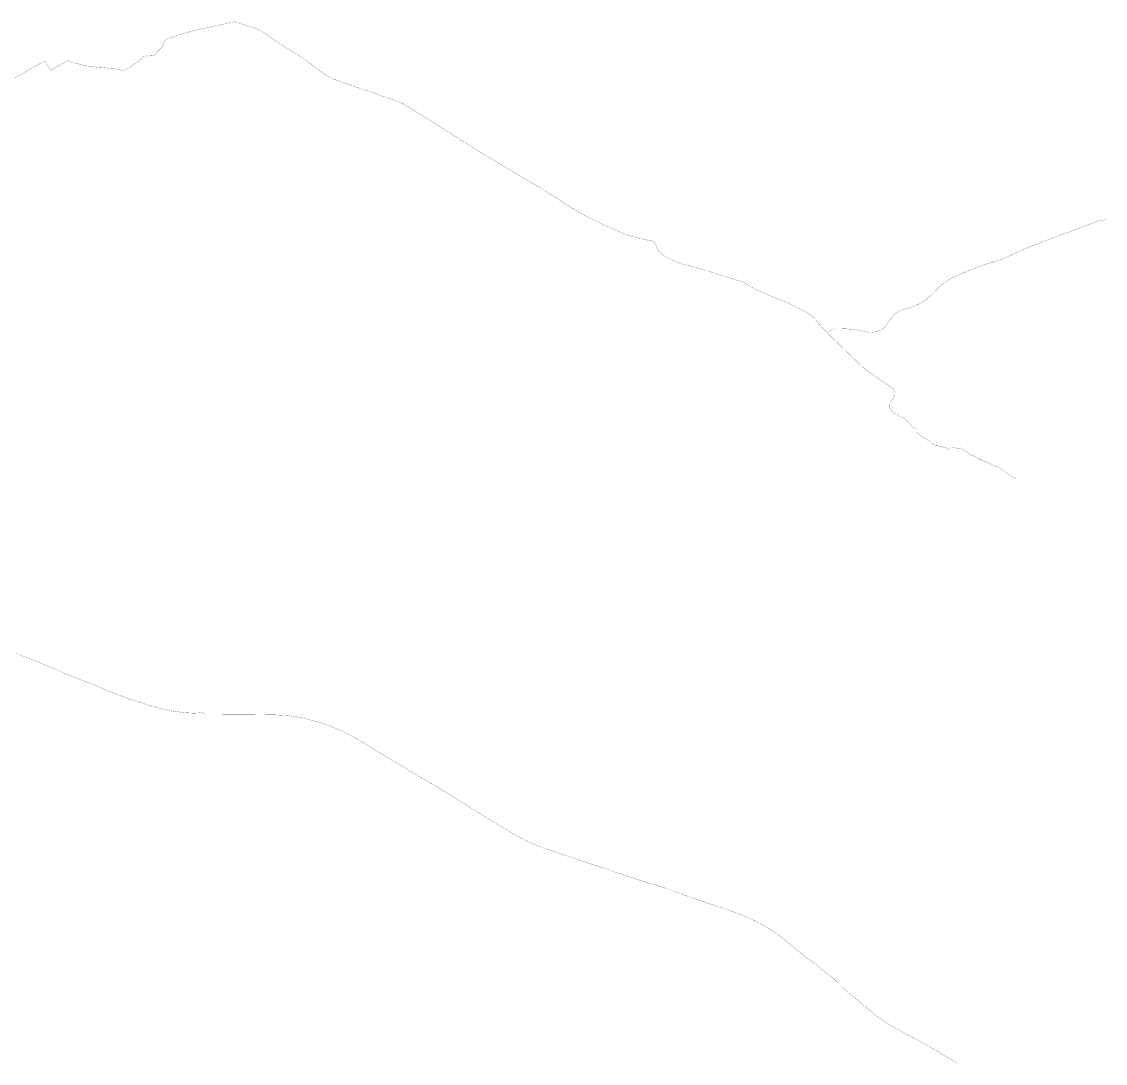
# Model space of a CAD drawing. Header units: metres. Extents: x 440276 to 476894, y 2561381 to 2578972.
# Drawn here: x 458585 to 476894, y 2561381 to 2578972 of the extents above; entities that cross this region are included whole.
import ezdxf

# ---------------------------------------------------------------- set-up
doc = ezdxf.new("R2010")
doc.units = ezdxf.units.M
doc.header["$LTSCALE"] = 8
doc.layers.add('A_MAIN_PIPE', color=5, linetype='Continuous')

msp = doc.modelspace()

# ---------------------------------------------------------------- linework, layer by layer
at = {"layer": 'A_MAIN_PIPE', "color": 5, "const_width": 3}
for points in [[(461121, 2578707), (461122, 2578708), (461131, 2578711), (461140, 2578715), (461149, 2578718), (461157, 2578722), (461166, 2578725), (461175, 2578729), (461183, 2578733), (461511, 2578825), (462179, 2578970), (462186, 2578968), (462197, 2578964), (462208, 2578961), (462220, 2578957), (462231, 2578954), (462243, 2578950), (462246, 2578949), (462251, 2578948), (462258, 2578946), (462269, 2578942), (462277, 2578940), (462288, 2578937), (462300, 2578933), (462311, 2578930), (462323, 2578926), (462334, 2578923), (462337, 2578922), (462349, 2578919), (462360, 2578915), (462372, 2578912), (462383, 2578908), (462395, 2578905), (462406, 2578901), (462418, 2578898), (462429, 2578894), (462441, 2578891), (462444, 2578890), (462455, 2578887), (462457, 2578886), (462468, 2578882), (462480, 2578879), (462491, 2578875), (462503, 2578872), (462514, 2578868), (462517, 2578867), (462528, 2578863), (462539, 2578858), (462546, 2578856), (462550, 2578854), (462550, 2578854), (462562, 2578849), (462571, 2578846), (462582, 2578840), (462593, 2578835), (462603, 2578830), (462619, 2578823), (462623, 2578821), (462633, 2578815), (462643, 2578809), (462654, 2578803), (462664, 2578797), (462675, 2578791), (462681, 2578788)], [(462681, 2578788), (462682, 2578787), (462691, 2578780), (462701, 2578773), (462711, 2578767), (462714, 2578764), (462721, 2578760), (462731, 2578753), (462732, 2578752), (462742, 2578745), (462751, 2578737), (462755, 2578734), (462758, 2578732), (462761, 2578730), (462770, 2578723), (462780, 2578716), (462789, 2578708), (462796, 2578703), (462806, 2578696), (462816, 2578689), (462826, 2578682), (462835, 2578675), (462845, 2578668), (462855, 2578661), (462865, 2578654), (462874, 2578648), (462880, 2578643), (462890, 2578637), (462900, 2578630), (462910, 2578624), (462920, 2578617), (462930, 2578610), (462940, 2578604), (462944, 2578601), (462948, 2578598), (462959, 2578592), (462960, 2578591), (462967, 2578587), (462971, 2578584), (462981, 2578578), (462991, 2578572), (463001, 2578565), (463011, 2578559), (463022, 2578553), (463032, 2578546), (463042, 2578540), (463052, 2578534), (463062, 2578527), (463072, 2578521), (463083, 2578515), (463093, 2578508), (463100, 2578504), (463111, 2578497), (463121, 2578491), (463131, 2578485), (463141, 2578478), (463151, 2578472), (463152, 2578472), (463162, 2578466), (463172, 2578459), (463182, 2578453), (463185, 2578451), (463193, 2578447), (463203, 2578441), (463207, 2578438), (463213, 2578434), (463217, 2578432), (463237, 2578419), (463247, 2578412), (463257, 2578406), (463267, 2578399), (463277, 2578393), (463288, 2578386), (463298, 2578380), (463308, 2578373), (463318, 2578367), (463328, 2578360), (463337, 2578354), (463347, 2578347), (463357, 2578340), (463366, 2578333), (463376, 2578326), (463386, 2578319), (463396, 2578312), (463405, 2578305), (463415, 2578299), (463415, 2578298), (463425, 2578291), (463434, 2578284), (463444, 2578277), (463454, 2578270), (463463, 2578262), (463473, 2578255), (463482, 2578248), (463492, 2578241), (463502, 2578233), (463502, 2578233), (463511, 2578226), (463521, 2578219), (463526, 2578215), (463536, 2578208), (463545, 2578200), (463555, 2578193), (463565, 2578186), (463574, 2578179), (463584, 2578171), (463593, 2578164), (463603, 2578157), (463613, 2578150), (463618, 2578146), (463628, 2578139), (463638, 2578132), (463646, 2578125), (463647, 2578125), (463657, 2578118), (463667, 2578111), (463677, 2578104), (463686, 2578097), (463695, 2578090), (463706, 2578084), (463716, 2578078), (463726, 2578071), (463736, 2578065), (463737, 2578065), (463747, 2578058), (463754, 2578054), (463765, 2578049), (463775, 2578043), (463786, 2578037), (463797, 2578032), (463807, 2578026), (463814, 2578023), (463825, 2578018), (463835, 2578013), (463846, 2578007), (463853, 2578004), (463864, 2578000), (463870, 2577998), (463872, 2577997), (463876, 2577996), (463887, 2577991), (463898, 2577987), (463909, 2577983), (463920, 2577979), (463932, 2577974), (463943, 2577970), (463945, 2577969), (463957, 2577965), (463961, 2577964), (463968, 2577961), (463979, 2577957), (463983, 2577956), (463991, 2577953), (464002, 2577950), (464013, 2577946), (464024, 2577942), (464036, 2577938), (464047, 2577934), (464058, 2577930), (464070, 2577926), (464081, 2577922), (464092, 2577918), (464104, 2577915), (464115, 2577911), (464126, 2577907), (464138, 2577903), (464149, 2577899), (464160, 2577895), (464172, 2577891), (464183, 2577887), (464186, 2577886), (464197, 2577882), (464208, 2577878), (464220, 2577875), (464231, 2577871), (464242, 2577867), (464254, 2577863), (464265, 2577859), (464276, 2577855), (464288, 2577851), (464299, 2577847), (464310, 2577843), (464333, 2577835), (464335, 2577835), (464346, 2577831), (464357, 2577827), (464366, 2577824), (464377, 2577820), (464389, 2577816), (464400, 2577812), (464411, 2577808), (464413, 2577808), (464423, 2577804), (464434, 2577800), (464445, 2577796), (464457, 2577793), (464468, 2577789), (464479, 2577785), (464491, 2577781), (464502, 2577777), (464513, 2577773), (464525, 2577769), (464536, 2577765), (464547, 2577761), (464553, 2577759), (464564, 2577756), (464575, 2577752), (464587, 2577748), (464598, 2577744), (464609, 2577740), (464621, 2577736), (464632, 2577732), (464643, 2577728), (464655, 2577724), (464666, 2577720), (464677, 2577716), (464689, 2577712), (464700, 2577708), (464711, 2577704), (464723, 2577700), (464723, 2577700), (464735, 2577696), (464746, 2577692), (464757, 2577688), (464758, 2577688), (464769, 2577684), (464780, 2577680), (464791, 2577676), (464803, 2577672), (464814, 2577668), (464825, 2577664), (464837, 2577660), (464848, 2577656), (464859, 2577652), (464871, 2577648), (464874, 2577647), (464885, 2577643), (464896, 2577640), (464908, 2577636), (464919, 2577632), (464920, 2577632), (464926, 2577630), (464931, 2577627), (464942, 2577623), (464953, 2577618), (464964, 2577613), (464976, 2577609), (464978, 2577608), (464989, 2577603), (464999, 2577598), (465002, 2577596), (465013, 2577591), (465018, 2577589), (465024, 2577586), (465028, 2577584), (465039, 2577579), (465049, 2577573), (465060, 2577567), (465070, 2577562), (465070, 2577561), (465081, 2577555), (465091, 2577549), (465097, 2577546), (465101, 2577543), (465111, 2577537), (465118, 2577533), (465128, 2577526), (465138, 2577520), (465149, 2577514), (465159, 2577507), (465169, 2577501), (465179, 2577495), (465189, 2577488), (465199, 2577482), (465210, 2577476), (465220, 2577469), (465230, 2577463), (465240, 2577456), (465243, 2577455), (465253, 2577448), (465263, 2577442), (465265, 2577440), (465273, 2577435), (465278, 2577432), (465283, 2577429), (465294, 2577422), (465304, 2577415), (465314, 2577409), (465335, 2577397), (465345, 2577390), (465350, 2577387), (465353, 2577386), (465355, 2577384), (465365, 2577378), (465376, 2577372), (465383, 2577367), (465386, 2577365), (465396, 2577359), (465406, 2577352), (465416, 2577346), (465426, 2577339), (465436, 2577333), (465447, 2577327), (465457, 2577320), (465467, 2577314), (465477, 2577307), (465487, 2577301), (465495, 2577295), (465505, 2577289), (465516, 2577282), (465521, 2577279), (465526, 2577276), (465536, 2577269), (465546, 2577263), (465556, 2577256), (465566, 2577250), (465576, 2577243), (465586, 2577237), (465596, 2577231), (465606, 2577224), (465617, 2577218), (465627, 2577212), (465637, 2577206), (465647, 2577199), (465658, 2577193), (465678, 2577181), (465688, 2577175), (465699, 2577168), (465700, 2577168), (465710, 2577161), (465720, 2577155), (465730, 2577149), (465740, 2577142), (465745, 2577140), (465751, 2577136), (465761, 2577130), (465771, 2577123), (465781, 2577117), (465786, 2577114), (465796, 2577107), (465807, 2577101), (465817, 2577095), (465827, 2577088), (465837, 2577082), (465847, 2577075), (465854, 2577071), (465864, 2577064), (465874, 2577058), (465884, 2577052), (465894, 2577045), (465898, 2577043), (465908, 2577037), (465918, 2577030), (465928, 2577024), (465939, 2577017), (465949, 2577011), (465959, 2577005), (465969, 2576998), (465979, 2576992), (465989, 2576986), (465994, 2576983), (466004, 2576976), (466014, 2576970), (466024, 2576964), (466035, 2576957), (466045, 2576951), (466055, 2576944), (466065, 2576938), (466071, 2576935), (466081, 2576928), (466091, 2576922), (466101, 2576915), (466111, 2576909), (466122, 2576903), (466132, 2576896), (466142, 2576890), (466152, 2576883), (466162, 2576877), (466172, 2576870), (466182, 2576864), (466193, 2576858), (466197, 2576855), (466253, 2576819), (466259, 2576816), (466269, 2576810), (466279, 2576803), (466290, 2576797), (466300, 2576791), (466310, 2576784), (466320, 2576778), (466330, 2576772), (466341, 2576765), (466351, 2576759), (466361, 2576753), (466371, 2576747), (466382, 2576740), (466392, 2576734), (466402, 2576728), (466412, 2576721), (466422, 2576715), (466433, 2576709), (466443, 2576703), (466453, 2576696), (466455, 2576695), (466466, 2576689), (466476, 2576683), (466486, 2576676), (466497, 2576670), (466507, 2576664), (466517, 2576658), (466528, 2576652), (466538, 2576646), (466548, 2576640), (466559, 2576634), (466569, 2576628), (466579, 2576621), (466590, 2576615), (466600, 2576609), (466610, 2576603), (466621, 2576597), (466631, 2576591), (466641, 2576585), (466652, 2576579), (466662, 2576573), (466672, 2576566), (466683, 2576560), (466693, 2576554), (466698, 2576551), (466703, 2576548), (466714, 2576542), (466715, 2576541), (466717, 2576540), (466727, 2576534), (466738, 2576528), (466748, 2576521), (466758, 2576515), (466769, 2576509), (466779, 2576503), (466789, 2576497), (466800, 2576491), (466810, 2576484), (466820, 2576478), (466830, 2576472), (466841, 2576466), (466851, 2576460), (466861, 2576454), (466872, 2576447), (466882, 2576441), (466892, 2576435), (466903, 2576429), (466913, 2576423), (466923, 2576417), (466933, 2576410), (466935, 2576409), (467073, 2576327), (467077, 2576325), (467078, 2576324), (467088, 2576318), (467098, 2576312), (467108, 2576306), (467119, 2576300), (467121, 2576298), (467131, 2576292), (467142, 2576286), (467152, 2576280), (467162, 2576274), (467173, 2576268), (467175, 2576266), (467194, 2576256), (467204, 2576250), (467211, 2576245), (467214, 2576244), (467225, 2576237), (467235, 2576231), (467245, 2576225), (467256, 2576219), (467266, 2576213), (467276, 2576207), (467280, 2576205), (467287, 2576201), (467297, 2576195), (467307, 2576189), (467318, 2576183), (467328, 2576177), (467338, 2576171), (467349, 2576165), (467359, 2576159), (467370, 2576153), (467380, 2576146), (467390, 2576140), (467391, 2576140), (467393, 2576139), (467396, 2576137), (467406, 2576130), (467416, 2576124), (467426, 2576117), (467436, 2576110), (467446, 2576104), (467456, 2576097), (467466, 2576091), (467476, 2576084), (467486, 2576078), (467496, 2576071), (467505, 2576065), (467515, 2576059), (467526, 2576052), (467527, 2576051), (467536, 2576046), (467546, 2576040), (467556, 2576033), (467566, 2576027), (467577, 2576021), (467587, 2576014), (467597, 2576008), (467607, 2576002), (467617, 2575995), (467620, 2575993), (467630, 2575987), (467641, 2575980), (467651, 2575974), (467661, 2575967), (467671, 2575961), (467681, 2575954), (467685, 2575952), (467695, 2575945), (467705, 2575939), (467715, 2575932), (467724, 2575927), (467725, 2575926), (467729, 2575923), (467739, 2575917), (467749, 2575910), (467754, 2575907), (467764, 2575901), (467774, 2575894), (467784, 2575888), (467789, 2575885), (467799, 2575879), (467809, 2575872), (467819, 2575866), (467823, 2575863), (467833, 2575857), (467844, 2575850), (467854, 2575844), (467858, 2575841), (467868, 2575835), (467878, 2575828), (467879, 2575828), (467882, 2575826), (467889, 2575822), (467892, 2575820), (467902, 2575813), (467912, 2575807), (467922, 2575801), (467928, 2575798), (467938, 2575791), (467948, 2575785), (467958, 2575779), (467963, 2575776), (467973, 2575770), (467983, 2575763), (467993, 2575757), (467996, 2575755), (468007, 2575749), (468009, 2575748), (468012, 2575747), (468021, 2575741), (468032, 2575735), (468033, 2575735), (468044, 2575729), (468045, 2575728), (468047, 2575727), (468058, 2575722), (468064, 2575718), (468073, 2575714), (468083, 2575708), (468085, 2575707), (468096, 2575702), (468098, 2575700), (468109, 2575695), (468110, 2575694), (468121, 2575689), (468124, 2575687), (468135, 2575682), (468137, 2575681), (468143, 2575677), (468148, 2575675), (468150, 2575674), (468161, 2575669), (468161, 2575668), (468172, 2575663), (468176, 2575661), (468186, 2575655), (468189, 2575654), (468199, 2575649), (468201, 2575648), (468208, 2575644), (468219, 2575639), (468227, 2575634), (468238, 2575629), (468240, 2575628), (468251, 2575622), (468258, 2575619), (468266, 2575615), (468277, 2575609), (468279, 2575608), (468290, 2575603), (468292, 2575602), (468301, 2575597), (468312, 2575592), (468318, 2575589), (468328, 2575583), (468331, 2575582), (468342, 2575577), (468344, 2575576), (468350, 2575573), (468361, 2575568), (468361, 2575567), (468370, 2575563), (468381, 2575558), (468383, 2575557), (468394, 2575552), (468397, 2575551), (468408, 2575547), (468413, 2575544), (468423, 2575540), (468434, 2575535), (468436, 2575534), (468447, 2575529), (468450, 2575528), (468452, 2575527), (468460, 2575524), (468471, 2575519), (468476, 2575516), (468485, 2575512), (468487, 2575512), (468489, 2575511), (468500, 2575506), (468507, 2575503), (468516, 2575499), (468527, 2575494), (468529, 2575493), (468540, 2575488), (468546, 2575486), (468556, 2575482), (468567, 2575477), (468569, 2575476), (468580, 2575471), (468584, 2575469), (468595, 2575464), (468596, 2575464), (468607, 2575459), (468609, 2575458), (468619, 2575454), (468620, 2575454), (468625, 2575451), (468635, 2575447), (468646, 2575442), (468649, 2575441), (468660, 2575436), (468662, 2575435), (468670, 2575432), (468681, 2575427), (468689, 2575424), (468700, 2575419), (468703, 2575418), (468714, 2575413), (468715, 2575413), (468726, 2575408), (468728, 2575407), (468739, 2575402), (468742, 2575401), (468751, 2575397), (468762, 2575392), (468768, 2575389), (468780, 2575385), (468782, 2575384), (468792, 2575380), (468794, 2575379), (468805, 2575375), (468809, 2575374), (468821, 2575370), (468825, 2575368), (468836, 2575364), (468837, 2575364), (468848, 2575360), (468853, 2575359), (468865, 2575355), (468874, 2575353), (468876, 2575352), (468879, 2575351), (468887, 2575349), (468899, 2575346), (468907, 2575344), (468919, 2575341), (468921, 2575340), (468931, 2575338), (468942, 2575335), (468949, 2575333), (468961, 2575330), (468963, 2575330), (468975, 2575327), (468977, 2575326), (468987, 2575324), (468999, 2575322), (469006, 2575320)], [(458471, 2578022), (458616, 2578103), (458636, 2578115), (458714, 2578161), (458879, 2578255), (458978, 2578303), (458981, 2578305), (458982, 2578305), (458983, 2578302), (458990, 2578289), (458999, 2578274), (459016, 2578245), (459071, 2578150), (459134, 2578186), (459206, 2578227), (459234, 2578244), (459263, 2578259), (459274, 2578266), (459308, 2578285), (459331, 2578298), (459333, 2578300), (459339, 2578303), (459346, 2578306), (459351, 2578307), (459359, 2578309), (459375, 2578312), (459382, 2578313), (459382, 2578312), (459385, 2578307), (459387, 2578302), (459391, 2578298), (459396, 2578294), (459399, 2578292), (459407, 2578289), (459410, 2578289), (459421, 2578286), (459426, 2578285), (459438, 2578282), (459450, 2578279), (459453, 2578279), (459464, 2578276), (459475, 2578274), (459476, 2578273), (459488, 2578271), (459488, 2578271), (459500, 2578268), (459512, 2578265), (459523, 2578262), (459535, 2578260), (459543, 2578258), (459554, 2578255), (459566, 2578252), (459575, 2578249), (459587, 2578247), (459599, 2578244), (459611, 2578241), (459622, 2578239), (459634, 2578236), (459646, 2578233), (459657, 2578231), (459665, 2578229), (459676, 2578227), (459679, 2578227), (459688, 2578225), (459700, 2578223), (459705, 2578222), (459712, 2578220), (459723, 2578218), (459735, 2578216), (459745, 2578214), (459757, 2578213), (459769, 2578211), (459773, 2578211), (459785, 2578209), (459797, 2578208), (459798, 2578208), (459810, 2578207), (459822, 2578206), (459834, 2578205), (459838, 2578204), (459850, 2578203), (459862, 2578202), (459874, 2578201), (459886, 2578200), (459898, 2578199), (459900, 2578199), (459904, 2578199), (459912, 2578198), (459924, 2578197), (459936, 2578197), (459947, 2578196), (459959, 2578195), (459971, 2578194), (459983, 2578193), (459988, 2578192), (460000, 2578191), (460001, 2578191), (460013, 2578190), (460017, 2578190), (460024, 2578189), (460036, 2578188), (460048, 2578186), (460049, 2578186), (460061, 2578185), (460073, 2578184), (460085, 2578183), (460091, 2578182), (460097, 2578181), (460109, 2578180), (460120, 2578179), (460127, 2578178), (460132, 2578177), (460144, 2578176), (460156, 2578175), (460158, 2578175), (460160, 2578174), (460172, 2578173), (460172, 2578172), (460184, 2578170), (460188, 2578169), (460200, 2578167), (460203, 2578166), (460214, 2578163), (460226, 2578159), (460237, 2578156), (460242, 2578155), (460251, 2578152), (460262, 2578148), (460267, 2578146), (460273, 2578145), (460279, 2578144), (460285, 2578144), (460290, 2578145), (460296, 2578146), (460302, 2578147), (460307, 2578149), (460317, 2578154), (460322, 2578156), (460333, 2578162), (460344, 2578167), (460355, 2578172), (460365, 2578178), (460376, 2578183), (460387, 2578188), (460397, 2578194), (460407, 2578201), (460417, 2578207), (460427, 2578214), (460438, 2578220), (460445, 2578225), (460448, 2578226), (460458, 2578233), (460467, 2578239), (460477, 2578246), (460487, 2578253), (460497, 2578260), (460507, 2578266), (460516, 2578273), (460519, 2578275), (460528, 2578282), (460538, 2578289), (460548, 2578296), (460557, 2578303), (460561, 2578306), (460567, 2578311), (460577, 2578318), (460586, 2578325), (460596, 2578332), (460596, 2578332), (460596, 2578332), (460597, 2578332), (460597, 2578332), (460597, 2578333), (460597, 2578333), (460597, 2578333), (460597, 2578333), (460598, 2578333), (460602, 2578338), (460607, 2578343), (460612, 2578348), (460617, 2578354), (460621, 2578360), (460625, 2578366), (460631, 2578374), (460632, 2578375), (460635, 2578381), (460637, 2578384), (460640, 2578390), (460641, 2578392), (460644, 2578391), (460647, 2578389), (460651, 2578387), (460653, 2578386), (460659, 2578386), (460663, 2578386), (460668, 2578387), (460669, 2578387), (460674, 2578387), (460678, 2578387), (460681, 2578388), (460685, 2578389), (460689, 2578390), (460692, 2578391), (460696, 2578392), (460699, 2578394), (460703, 2578395), (460706, 2578396), (460708, 2578397), (460713, 2578398), (460717, 2578399), (460720, 2578400), (460722, 2578401), (460727, 2578402), (460731, 2578402), (460736, 2578402), (460736, 2578402), (460742, 2578402), (460746, 2578403), (460749, 2578404), (460753, 2578404), (460756, 2578405), (460760, 2578406), (460764, 2578406), (460767, 2578406), (460775, 2578407), (460775, 2578405), (460776, 2578403), (460777, 2578401), (460777, 2578401), (460777, 2578400), (460777, 2578400), (460777, 2578400), (460777, 2578400), (460778, 2578400), (460778, 2578400), (460778, 2578399), (460778, 2578399), (460779, 2578398), (460779, 2578398), (460780, 2578397), (460780, 2578397), (460781, 2578397), (460781, 2578396), (460782, 2578396), (460782, 2578396), (460783, 2578396), (460784, 2578396), (460786, 2578396), (460788, 2578396), (460790, 2578396), (460792, 2578397), (460795, 2578397), (460797, 2578397), (460799, 2578398), (460802, 2578398), (460804, 2578398), (460807, 2578398), (460808, 2578399), (460811, 2578399), (460814, 2578400), (460815, 2578400), (460818, 2578401), (460821, 2578402), (460823, 2578402), (460826, 2578404), (460827, 2578405), (460829, 2578406), (460831, 2578407), (460833, 2578409), (460835, 2578410), (460837, 2578411), (460839, 2578413), (460841, 2578414), (460843, 2578415), (460847, 2578418), (460847, 2578419), (460847, 2578420), (460847, 2578421), (460847, 2578422), (460847, 2578422), (460847, 2578423), (460847, 2578424), (460848, 2578425), (460848, 2578425), (460848, 2578426), (460848, 2578426), (460849, 2578427), (460849, 2578427), (460849, 2578427), (460849, 2578427), (460849, 2578428), (460849, 2578428), (460850, 2578428), (460850, 2578428), (460854, 2578433), (460856, 2578435), (460863, 2578443), (460867, 2578448), (460871, 2578453), (460874, 2578459), (460874, 2578461), (460875, 2578461), (460875, 2578462), (460875, 2578462), (460875, 2578462), (460875, 2578462), (460875, 2578463), (460875, 2578463), (460875, 2578463), (460875, 2578464), (460875, 2578467), (460878, 2578469), (460885, 2578472), (460902, 2578489), (460907, 2578494), (460941, 2578529), (460963, 2578558), (460994, 2578584), (460995, 2578585), (460994, 2578587), (460993, 2578588), (460987, 2578594), (460984, 2578598), (460979, 2578604), (460977, 2578607), (460973, 2578612), (460970, 2578617), (460969, 2578619), (460977, 2578626), (460986, 2578633), (460987, 2578633), (460992, 2578638), (460999, 2578644), (461006, 2578650), (461011, 2578654), (461020, 2578662), (461028, 2578668), (461032, 2578671), (461038, 2578675), (461041, 2578678), (461046, 2578682), (461051, 2578684), (461062, 2578686), (461069, 2578689), (461078, 2578692), (461082, 2578693), (461087, 2578695), (461092, 2578697), (461103, 2578701), (461105, 2578701), (461114, 2578705), (461121, 2578707)], [(476892, 2575625), (476880, 2575624), (476877, 2575624), (476865, 2575622), (476858, 2575621), (476846, 2575620), (476834, 2575618), (476825, 2575616), (476813, 2575614), (476807, 2575613), (476796, 2575611), (476792, 2575610), (476785, 2575608), (476774, 2575605), (476763, 2575602), (476759, 2575600), (476748, 2575597), (476738, 2575593), (476727, 2575589), (476723, 2575588), (476712, 2575584), (476706, 2575582), (476695, 2575577), (476684, 2575573), (476677, 2575570), (476674, 2575569), (476663, 2575565), (476653, 2575561), (476641, 2575557), (476631, 2575553), (476620, 2575549), (476617, 2575548), (476606, 2575544), (476595, 2575539), (476589, 2575537), (476578, 2575533), (476568, 2575529), (476556, 2575525), (476546, 2575521), (476535, 2575517), (476525, 2575513), (476514, 2575509), (476504, 2575505), (476492, 2575501), (476482, 2575497), (476471, 2575493), (476461, 2575489), (476459, 2575488), (476455, 2575486), (476450, 2575485), (476439, 2575480), (476428, 2575476), (476418, 2575473), (476407, 2575469), (476397, 2575465), (476386, 2575461), (476376, 2575457), (476373, 2575456), (476365, 2575453), (476354, 2575449), (476343, 2575445), (476342, 2575444), (476331, 2575440), (476320, 2575436), (476312, 2575433), (476301, 2575429), (476291, 2575425), (476279, 2575421), (476269, 2575417), (476258, 2575413), (476248, 2575409), (476237, 2575405), (476227, 2575401), (476215, 2575397), (476205, 2575393), (476194, 2575389), (476184, 2575385), (476173, 2575381), (476163, 2575378), (476151, 2575373), (476148, 2575372), (476137, 2575368), (476131, 2575366), (476120, 2575362), (476109, 2575358), (476099, 2575354), (476087, 2575350), (476077, 2575346), (476066, 2575342), (476056, 2575338), (476044, 2575334), (476034, 2575331), (476023, 2575326), (476014, 2575323), (476003, 2575319), (476001, 2575319), (475990, 2575314), (475990, 2575314), (475979, 2575310), (475971, 2575307), (475967, 2575305), (475955, 2575301), (475955, 2575300), (475944, 2575296), (475942, 2575295), (475930, 2575291), (475920, 2575287), (475920, 2575287), (475909, 2575283), (475907, 2575282), (475896, 2575278), (475886, 2575273), (475885, 2575273), (475874, 2575269), (475865, 2575265), (475862, 2575264), (475851, 2575260), (475850, 2575259), (475839, 2575255), (475831, 2575252), (475827, 2575250), (475816, 2575246), (475815, 2575246), (475804, 2575241), (475798, 2575239), (475787, 2575235), (475781, 2575232), (475780, 2575232), (475769, 2575228), (475768, 2575228), (475757, 2575223), (475746, 2575219), (475745, 2575219), (475734, 2575215), (475733, 2575214), (475722, 2575210), (475722, 2575210), (475711, 2575206), (475709, 2575205), (475698, 2575201), (475687, 2575197), (475687, 2575197), (475676, 2575192), (475675, 2575192), (475664, 2575188), (475664, 2575187), (475652, 2575183), (475641, 2575179), (475640, 2575178), (475630, 2575175), (475629, 2575174), (475628, 2575174), (475617, 2575170), (475606, 2575166), (475605, 2575165), (475594, 2575161), (475593, 2575161), (475582, 2575156), (475578, 2575155), (475570, 2575152), (475567, 2575150), (475559, 2575147), (475558, 2575147), (475547, 2575143), (475546, 2575142), (475535, 2575138), (475527, 2575135)], [(469251, 2575261), (469233, 2575268), (469175, 2575280), (469172, 2575280), (469161, 2575283), (469160, 2575283), (469148, 2575286), (469144, 2575287), (469132, 2575289), (469130, 2575290), (469118, 2575293), (469117, 2575293), (469116, 2575293), (469104, 2575296), (469102, 2575297), (469090, 2575300), (469088, 2575300), (469076, 2575303), (469069, 2575305), (469060, 2575307), (469048, 2575310), (469045, 2575311), (469034, 2575313), (469031, 2575314), (469023, 2575316), (469020, 2575317), (469017, 2575317), (469006, 2575320)], [(470851, 2574531), (470841, 2574538), (470839, 2574540), (470829, 2574546), (470827, 2574547), (470817, 2574553), (470815, 2574554), (470804, 2574560), (470803, 2574561), (470794, 2574566), (470788, 2574569), (470783, 2574571), (470778, 2574573), (470767, 2574577), (470767, 2574577), (470755, 2574581), (470752, 2574582), (470740, 2574585), (470734, 2574587), (470725, 2574590), (470713, 2574593), (470711, 2574594), (470700, 2574597), (470698, 2574598), (470687, 2574601), (470684, 2574602), (470673, 2574606), (470671, 2574606), (470659, 2574610), (470652, 2574612), (470644, 2574615), (470642, 2574615), (470633, 2574618), (470631, 2574619), (470619, 2574623), (470617, 2574623), (470606, 2574627), (470603, 2574628), (470592, 2574631), (470590, 2574632), (470579, 2574635), (470577, 2574636), (470565, 2574639), (470563, 2574640), (470557, 2574642), (470545, 2574645), (470537, 2574648), (470525, 2574652), (470523, 2574652), (470512, 2574656), (470507, 2574657), (470496, 2574661), (470485, 2574664), (470483, 2574665), (470471, 2574668), (470469, 2574669), (470467, 2574670), (470456, 2574673), (470454, 2574674), (470443, 2574677), (470441, 2574678), (470429, 2574681), (470427, 2574682), (470416, 2574685), (470414, 2574686), (470402, 2574689), (470400, 2574690), (470389, 2574693), (470387, 2574694), (470375, 2574698), (470373, 2574698), (470362, 2574702), (470360, 2574702), (470348, 2574706), (470343, 2574708), (470332, 2574711), (470321, 2574715), (470320, 2574715), (470308, 2574719), (470306, 2574719), (470295, 2574723), (470284, 2574727), (470279, 2574728), (470268, 2574732), (470266, 2574732), (470255, 2574736), (470247, 2574738), (470239, 2574741), (470228, 2574744), (470226, 2574745), (470214, 2574749), (470213, 2574749), (470202, 2574753), (470199, 2574753), (470194, 2574755), (470191, 2574756), (470187, 2574757), (470185, 2574758), (470174, 2574761), (470172, 2574762), (470161, 2574766), (470160, 2574766), (470149, 2574769), (470145, 2574771), (470134, 2574774), (470132, 2574775), (470120, 2574778), (470118, 2574779), (470107, 2574782), (470099, 2574785), (470096, 2574786), (470086, 2574789), (470082, 2574790), (470080, 2574790), (470069, 2574794), (470068, 2574794), (470056, 2574797), (470053, 2574798), (470041, 2574801), (470039, 2574802), (470028, 2574805), (470026, 2574805), (470014, 2574809), (470005, 2574811), (469999, 2574813), (469987, 2574816), (469985, 2574816), (469981, 2574817), (469974, 2574819), (469972, 2574820), (469960, 2574823), (469957, 2574824), (469945, 2574827), (469944, 2574827), (469933, 2574830), (469931, 2574830), (469919, 2574833), (469917, 2574834), (469905, 2574837), (469902, 2574838), (469891, 2574841), (469890, 2574841), (469878, 2574844), (469876, 2574845), (469865, 2574848), (469863, 2574848), (469851, 2574851), (469845, 2574853), (469834, 2574856), (469824, 2574859), (469811, 2574862), (469808, 2574863), (469801, 2574864), (469790, 2574867), (469781, 2574870), (469779, 2574870), (469767, 2574874), (469765, 2574874), (469754, 2574878), (469746, 2574880), (469738, 2574882), (469727, 2574886), (469717, 2574890), (469712, 2574891), (469700, 2574896), (469698, 2574896), (469687, 2574901), (469679, 2574904), (469672, 2574906), (469664, 2574910), (469661, 2574911), (469661, 2574911), (469649, 2574916), (469646, 2574917), (469635, 2574922), (469627, 2574925), (469616, 2574930), (469609, 2574934), (469607, 2574935), (469597, 2574940), (469595, 2574941), (469584, 2574946), (469582, 2574947), (469571, 2574952), (469569, 2574953), (469559, 2574958), (469556, 2574960), (469545, 2574965), (469544, 2574965), (469533, 2574971), (469531, 2574972), (469521, 2574977), (469519, 2574978), (469508, 2574984), (469506, 2574984), (469496, 2574990), (469490, 2574992), (469480, 2574998), (469471, 2575002), (469469, 2575003), (469460, 2575008), (469458, 2575009), (469447, 2575015), (469444, 2575017), (469433, 2575023), (469425, 2575028), (469424, 2575028), (469414, 2575035), (469405, 2575042), (469398, 2575047), (469397, 2575049), (469388, 2575056), (469380, 2575064), (469376, 2575068), (469367, 2575076), (469361, 2575083), (469357, 2575089), (469349, 2575099), (469348, 2575100), (469341, 2575110), (469336, 2575119), (469333, 2575124), (469327, 2575135), (469326, 2575137), (469321, 2575148), (469320, 2575151), (469319, 2575153), (469315, 2575161), (469315, 2575161), (469295, 2575207), (469290, 2575218), (469285, 2575227), (469281, 2575233), (469278, 2575236), (469276, 2575239), (469275, 2575240), (469267, 2575249), (469251, 2575261)], [(475527, 2575135), (475524, 2575133), (475524, 2575133), (475513, 2575129), (475510, 2575128), (475499, 2575123), (475495, 2575121), (475490, 2575119), (475488, 2575118), (475481, 2575114), (475476, 2575112), (475467, 2575108), (475464, 2575106), (475456, 2575103), (475448, 2575099), (475444, 2575097), (475434, 2575092), (475432, 2575091), (475422, 2575086), (475411, 2575081), (475410, 2575081), (475400, 2575076), (475393, 2575073), (475388, 2575070), (475377, 2575065), (475377, 2575065), (475366, 2575060), (475357, 2575056), (475354, 2575054), (475343, 2575049), (475343, 2575049), (475332, 2575044), (475329, 2575043), (475318, 2575038), (475309, 2575033), (475298, 2575028), (475289, 2575024), (475286, 2575022), (475275, 2575017), (475275, 2575017), (475264, 2575012), (475255, 2575007), (475252, 2575006), (475250, 2575005), (475245, 2575002)], [(475245, 2575002), (475242, 2575001), (475238, 2574999), (475235, 2574997), (475230, 2574995), (475223, 2574992), (475219, 2574990), (475208, 2574985), (475201, 2574981), (475196, 2574979), (475185, 2574974), (475184, 2574974), (475173, 2574970), (475163, 2574966), (475161, 2574965), (475149, 2574961), (475149, 2574961), (475138, 2574957), (475134, 2574955), (475122, 2574951), (475114, 2574949), (475113, 2574948), (475102, 2574945), (475101, 2574945), (475090, 2574941), (475080, 2574938), (475077, 2574937), (475066, 2574934), (475065, 2574933), (475054, 2574930), (475053, 2574930), (475042, 2574926), (475035, 2574924), (475029, 2574923), (475018, 2574919), (475014, 2574918), (475002, 2574915), (474994, 2574912), (474993, 2574912), (474991, 2574911), (474981, 2574909), (474961, 2574903), (474958, 2574901), (474946, 2574898), (474946, 2574898), (474934, 2574894), (474923, 2574890), (474922, 2574890), (474917, 2574889), (474910, 2574887), (474910, 2574887), (474898, 2574883), (474888, 2574880), (474886, 2574879), (474874, 2574876), (474874, 2574876), (474862, 2574872), (474862, 2574872), (474851, 2574869), (474850, 2574868), (474839, 2574864), (474829, 2574861), (474827, 2574860), (474816, 2574856), (474815, 2574856), (474804, 2574851), (474804, 2574851), (474792, 2574847), (474791, 2574846), (474779, 2574842), (474778, 2574841), (474775, 2574840), (474766, 2574837), (474762, 2574835), (474750, 2574831), (474747, 2574830), (474740, 2574827), (474740, 2574827), (474728, 2574823), (474727, 2574822), (474727, 2574822), (474720, 2574819), (474715, 2574818), (474714, 2574818), (474707, 2574815), (474700, 2574812), (474689, 2574808), (474687, 2574807), (474676, 2574803), (474674, 2574802), (474663, 2574798), (474661, 2574797), (474650, 2574793), (474648, 2574792), (474636, 2574788), (474635, 2574787), (474624, 2574783), (474622, 2574782), (474611, 2574778), (474609, 2574777), (474608, 2574776), (474598, 2574773), (474594, 2574771), (474589, 2574769), (474583, 2574766), (474573, 2574762), (474571, 2574762), (474560, 2574757), (474558, 2574756), (474547, 2574752), (474538, 2574748), (474533, 2574745), (474528, 2574743), (474522, 2574740), (474520, 2574740), (474509, 2574735), (474508, 2574734), (474497, 2574729), (474486, 2574724), (474482, 2574723), (474471, 2574718), (474470, 2574717), (474459, 2574712), (474457, 2574712), (474446, 2574707), (474438, 2574703), (474427, 2574699), (474421, 2574696), (474419, 2574695), (474415, 2574693), (474408, 2574690), (474406, 2574689), (474395, 2574684), (474394, 2574684), (474383, 2574679), (474380, 2574678), (474369, 2574673), (474368, 2574673), (474357, 2574668), (474349, 2574664), (474345, 2574662), (474343, 2574661), (474332, 2574657), (474330, 2574656), (474319, 2574651), (474309, 2574646), (474305, 2574644), (474294, 2574639), (474293, 2574639), (474290, 2574637), (474282, 2574633), (474274, 2574629), (474264, 2574623), (474258, 2574620), (474256, 2574619), (474251, 2574616), (474246, 2574613), (474245, 2574612), (474235, 2574606), (474229, 2574602), (474222, 2574597), (474212, 2574590), (474209, 2574588), (474205, 2574585), (474196, 2574578), (474190, 2574574), (474188, 2574573), (474179, 2574565), (474177, 2574564), (474168, 2574557), (474166, 2574556), (474157, 2574549), (474155, 2574547), (474146, 2574540), (474138, 2574534), (474134, 2574530), (474125, 2574523), (474123, 2574521), (474114, 2574513), (474113, 2574512), (474104, 2574504), (474103, 2574503), (474094, 2574495), (474093, 2574494), (474084, 2574486), (474083, 2574484), (474079, 2574480), (474074, 2574476), (474073, 2574475), (474065, 2574466), (474057, 2574458), (474054, 2574455), (474045, 2574446), (474044, 2574445), (474036, 2574436), (474034, 2574435), (474026, 2574426), (474025, 2574425), (474021, 2574421), (474016, 2574416), (474015, 2574415), (474007, 2574406), (474005, 2574404), (473996, 2574396), (473996, 2574395), (473988, 2574386), (473986, 2574385), (473978, 2574376), (473975, 2574374), (473967, 2574365), (473967, 2574365), (473958, 2574357), (473956, 2574356), (473948, 2574348), (473947, 2574347), (473939, 2574339), (473936, 2574337), (473927, 2574329), (473922, 2574324), (473913, 2574316), (473907, 2574311), (473906, 2574311), (473905, 2574309), (473895, 2574302), (473895, 2574301), (473885, 2574294), (473883, 2574292), (473873, 2574285), (473872, 2574284), (473862, 2574277), (473861, 2574276), (473851, 2574269), (473849, 2574268), (473839, 2574261), (473835, 2574258), (473825, 2574252), (473822, 2574250), (473815, 2574246), (473814, 2574245), (473803, 2574238), (473803, 2574238), (473793, 2574232), (473788, 2574230), (473779, 2574225), (473778, 2574224), (473767, 2574218), (473761, 2574215), (473757, 2574213), (473754, 2574211), (473750, 2574209), (473743, 2574205), (473743, 2574205), (473741, 2574204), (473730, 2574199), (473722, 2574195), (473716, 2574192), (473705, 2574187), (473703, 2574186), (473692, 2574181), (473691, 2574180), (473680, 2574176), (473670, 2574171), (473665, 2574169), (473656, 2574165), (473654, 2574164), (473652, 2574164), (473641, 2574159), (473641, 2574159), (473629, 2574154), (473626, 2574153), (473615, 2574149), (473613, 2574149), (473602, 2574145), (473597, 2574143), (473544, 2574127)], [(471377, 2574285), (471266, 2574329), (471150, 2574379), (471050, 2574421), (470980, 2574453), (470916, 2574487), (470909, 2574491), (470909, 2574491), (470898, 2574497), (470851, 2574531)], [(471685, 2574145), (471680, 2574148), (471670, 2574153), (471632, 2574174), (471541, 2574216), (471417, 2574269), (471377, 2574285)], [(473371, 2574058), (473370, 2574058), (473340, 2574032), (473337, 2574030), (473328, 2574022), (473321, 2574015), (473317, 2574011), (473310, 2574003), (473309, 2574003), (473306, 2573999), (473299, 2573990), (473292, 2573982), (473291, 2573980), (473288, 2573977), (473283, 2573971), (473279, 2573964), (473275, 2573959), (473268, 2573949), (473267, 2573948), (473266, 2573947), (473259, 2573937), (473257, 2573935), (473254, 2573931), (473249, 2573925), (473242, 2573915), (473241, 2573914), (473234, 2573904), (473233, 2573902), (473231, 2573899), (473226, 2573893), (473225, 2573891), (473223, 2573889), (473218, 2573882), (473215, 2573878), (473208, 2573868), (473202, 2573860), (473202, 2573859), (473201, 2573858), (473194, 2573848), (473193, 2573846), (473189, 2573841), (473185, 2573836), (473184, 2573835), (473177, 2573825), (473174, 2573822), (473173, 2573820), (473166, 2573812), (473159, 2573804), (473153, 2573798), (473147, 2573793), (473137, 2573785), (473128, 2573779), (473124, 2573776), (473113, 2573770), (473106, 2573767), (473095, 2573761), (473087, 2573758), (473085, 2573758), (473074, 2573754), (473070, 2573753), (473063, 2573751), (473059, 2573749), (473047, 2573746), (473045, 2573746), (473033, 2573743), (473032, 2573742), (473020, 2573739), (473009, 2573737), (473001, 2573736), (472992, 2573734), (472991, 2573734), (472982, 2573732), (472979, 2573731), (472977, 2573731), (472965, 2573729), (472954, 2573728), (472943, 2573726), (472937, 2573726), (472933, 2573726), (472921, 2573725), (472912, 2573725), (472911, 2573726), (472899, 2573726), (472891, 2573727), (472888, 2573728), (472881, 2573729), (472878, 2573729), (472866, 2573731), (472855, 2573733), (472843, 2573736), (472839, 2573737), (472834, 2573738), (472823, 2573740), (472812, 2573743), (472809, 2573743), (472802, 2573745), (472791, 2573747), (472781, 2573750), (472770, 2573752), (472761, 2573754), (472760, 2573754), (472749, 2573757), (472738, 2573759), (472738, 2573759), (472726, 2573762), (472717, 2573763), (472706, 2573765), (472696, 2573767), (472687, 2573769), (472686, 2573769), (472674, 2573771), (472667, 2573772), (472663, 2573772), (472653, 2573774), (472646, 2573774), (472643, 2573775), (472631, 2573776), (472620, 2573777), (472609, 2573778), (472599, 2573779), (472588, 2573780), (472582, 2573780), (472577, 2573780), (472575, 2573780), (472563, 2573781), (472555, 2573782), (472544, 2573782), (472534, 2573783), (472522, 2573783), (472512, 2573784), (472501, 2573784), (472490, 2573785), (472479, 2573785), (472473, 2573785), (472470, 2573785), (472458, 2573786), (472447, 2573786), (472439, 2573787), (472436, 2573787), (472432, 2573787), (472420, 2573787), (472414, 2573787), (472403, 2573788), (472392, 2573788), (472384, 2573788), (472383, 2573788), (472371, 2573788), (472363, 2573788), (472361, 2573788), (472349, 2573787), (472342, 2573787), (472340, 2573787), (472328, 2573786), (472324, 2573785), (472319, 2573784), (472319, 2573784), (472307, 2573781), (472300, 2573779), (472298, 2573778), (472287, 2573774), (472278, 2573770), (472268, 2573765), (472265, 2573763), (472254, 2573757), (472250, 2573754), (472245, 2573751), (472241, 2573748), (472237, 2573746), (472233, 2573743), (472229, 2573741), (472225, 2573738), (472221, 2573735), (472217, 2573733), (472213, 2573730), (472211, 2573729), (472192, 2573715), (472172, 2573738), (472167, 2573743), (472159, 2573751), (472156, 2573755), (472148, 2573764), (472140, 2573772), (472135, 2573779), (472127, 2573788), (472124, 2573791), (472116, 2573800), (472109, 2573808), (472104, 2573813), (472101, 2573817), (472095, 2573824), (472092, 2573827), (472084, 2573836), (472081, 2573839), (472073, 2573848), (472068, 2573854), (472060, 2573863), (472052, 2573872), (472044, 2573880), (472036, 2573889), (472031, 2573896), (472031, 2573896), (472023, 2573905), (472020, 2573908), (472012, 2573917), (472009, 2573920), (472001, 2573929), (472000, 2573930), (471992, 2573939), (471990, 2573940), (471982, 2573949), (471982, 2573949), (471974, 2573958), (471971, 2573961), (471963, 2573969), (471961, 2573971), (471954, 2573979), (471945, 2573987), (471942, 2573991), (471933, 2573999), (471931, 2574000), (471930, 2574002), (471925, 2574006), (471916, 2574014), (471911, 2574018), (471901, 2574026), (471900, 2574027), (471891, 2574034), (471881, 2574041), (471877, 2574043), (471868, 2574050), (471867, 2574050), (471857, 2574056), (471854, 2574058), (471844, 2574064), (471836, 2574068), (471830, 2574072), (471819, 2574078), (471812, 2574081), (471805, 2574085), (471795, 2574091), (471793, 2574092), (471790, 2574093), (471782, 2574097), (471781, 2574097), (471771, 2574103), (471768, 2574104), (471757, 2574109), (471755, 2574110), (471745, 2574116), (471738, 2574119), (471730, 2574123), (471719, 2574128), (471717, 2574129), (471707, 2574134), (471705, 2574135), (471696, 2574140), (471685, 2574145), (471685, 2574145)], [(473544, 2574127), (473525, 2574122), (473492, 2574112), (473455, 2574098), (473434, 2574091), (473396, 2574072), (473371, 2574058)], [(472677, 2573250), (472670, 2573256), (472667, 2573259), (472659, 2573267), (472656, 2573270), (472650, 2573276), (472641, 2573284), (472633, 2573292), (472631, 2573294), (472624, 2573300), (472618, 2573306), (472610, 2573315), (472601, 2573323), (472598, 2573326), (472590, 2573334), (472587, 2573337), (472579, 2573345), (472570, 2573353), (472564, 2573360), (472555, 2573368), (472552, 2573371), (472543, 2573379), (472539, 2573383), (472531, 2573391), (472529, 2573393), (472520, 2573401), (472517, 2573404), (472508, 2573412), (472502, 2573419), (472497, 2573423), (472494, 2573426), (472485, 2573435), (472482, 2573437), (472474, 2573446), (472471, 2573449), (472463, 2573455), (472455, 2573464), (472447, 2573471), (472439, 2573479), (472436, 2573482), (472427, 2573490), (472420, 2573497), (472413, 2573504), (472408, 2573508), (472404, 2573512), (472401, 2573515), (472398, 2573518), (472392, 2573524), (472389, 2573526), (472381, 2573535), (472374, 2573541), (472366, 2573549), (472358, 2573557), (472355, 2573560), (472346, 2573568), (472342, 2573572), (472334, 2573580), (472332, 2573582), (472323, 2573591), (472320, 2573593), (472311, 2573602), (472308, 2573605), (472301, 2573612), (472292, 2573620), (472285, 2573627), (472277, 2573635), (472274, 2573638), (472265, 2573647), (472263, 2573649), (472255, 2573657), (472251, 2573661), (472242, 2573669), (472236, 2573676), (472192, 2573715)], [(472948, 2573024), (472945, 2573027), (472939, 2573031), (472929, 2573038), (472925, 2573040), (472915, 2573047), (472912, 2573049), (472902, 2573056), (472896, 2573061), (472886, 2573068), (472886, 2573068), (472876, 2573075), (472873, 2573077), (472863, 2573085), (472860, 2573087), (472853, 2573092), (472844, 2573100), (472834, 2573107), (472825, 2573115), (472822, 2573117), (472815, 2573123), (472806, 2573130), (472797, 2573138), (472788, 2573145), (472785, 2573148), (472777, 2573154), (472768, 2573163), (472760, 2573170), (472752, 2573178), (472747, 2573182), (472743, 2573186), (472737, 2573192), (472728, 2573200), (472725, 2573203), (472717, 2573211), (472712, 2573216), (472703, 2573224), (472702, 2573225), (472699, 2573228), (472691, 2573236), (472685, 2573241), (472679, 2573248), (472677, 2573250)], [(474093, 2571804), (474086, 2571805), (474078, 2571806), (474069, 2571809), (474066, 2571809), (474062, 2571810), (474059, 2571809), (474050, 2571808), (474040, 2571809), (474029, 2571811), (474018, 2571816), (474007, 2571820), (474004, 2571821), (473992, 2571825), (473989, 2571827), (473981, 2571833), (473970, 2571846), (473963, 2571855), (473936, 2571884), (473905, 2571899), (473885, 2571909), (473878, 2571917), (473866, 2571926), (473858, 2571931), (473847, 2571936), (473836, 2571940), (473828, 2571945), (473824, 2571948), (473800, 2571961), (473783, 2571971), (473774, 2571976), (473768, 2571983), (473764, 2571988), (473763, 2571988), (473760, 2571997), (473755, 2572002), (473726, 2572019), (473719, 2572025), (473715, 2572029), (473709, 2572035), (473705, 2572043), (473705, 2572051), (473705, 2572062), (473705, 2572070), (473703, 2572077), (473700, 2572086), (473699, 2572091), (473698, 2572092), (473696, 2572093), (473689, 2572097), (473684, 2572099), (473675, 2572104), (473666, 2572108), (473660, 2572111), (473653, 2572115), (473649, 2572118), (473647, 2572119), (473638, 2572125), (473634, 2572129), (473629, 2572135), (473624, 2572141), (473618, 2572147), (473613, 2572153), (473609, 2572159), (473603, 2572166), (473599, 2572170), (473593, 2572178), (473589, 2572182), (473587, 2572184), (473585, 2572187), (473581, 2572192), (473579, 2572194), (473576, 2572197), (473572, 2572202), (473568, 2572207), (473563, 2572213), (473559, 2572216), (473555, 2572221), (473550, 2572226), (473546, 2572230), (473541, 2572234), (473537, 2572238), (473532, 2572243), (473527, 2572247), (473521, 2572252), (473517, 2572255), (473512, 2572259), (473507, 2572262), (473503, 2572265), (473501, 2572266), (473497, 2572269), (473490, 2572273), (473482, 2572278), (473476, 2572281), (473468, 2572285), (473461, 2572289), (473455, 2572293), (473447, 2572297), (473440, 2572301), (473433, 2572304), (473425, 2572309), (473418, 2572312), (473411, 2572317), (473404, 2572321), (473397, 2572325), (473390, 2572329), (473383, 2572333), (473374, 2572339), (473369, 2572341), (473362, 2572345), (473355, 2572349), (473346, 2572354), (473340, 2572357), (473333, 2572361), (473326, 2572365), (473321, 2572368), (473312, 2572373), (473306, 2572377), (473304, 2572379), (473295, 2572386), (473291, 2572390), (473279, 2572407), (473272, 2572416), (473266, 2572425), (473266, 2572425), (473257, 2572437), (473252, 2572448), (473250, 2572457), (473249, 2572460), (473247, 2572468), (473246, 2572476), (473246, 2572483), (473246, 2572485), (473247, 2572498), (473248, 2572504), (473251, 2572515), (473255, 2572525), (473255, 2572525), (473256, 2572528), (473260, 2572536), (473261, 2572537), (473267, 2572547), (473272, 2572556), (473273, 2572557), (473280, 2572567), (473284, 2572574), (473290, 2572583), (473292, 2572586), (473299, 2572596), (473302, 2572601), (473307, 2572610), (473308, 2572611), (473315, 2572622), (473319, 2572628), (473324, 2572637), (473328, 2572647), (473331, 2572656), (473333, 2572666), (473334, 2572670), (473334, 2572674), (473335, 2572686), (473335, 2572692), (473335, 2572694), (473334, 2572706), (473333, 2572710), (473332, 2572715), (473329, 2572726), (473327, 2572732), (473327, 2572734), (473322, 2572745), (473320, 2572750), (473318, 2572752), (473312, 2572762), (473309, 2572765), (473307, 2572768), (473306, 2572769), (473298, 2572777), (473297, 2572779), (473288, 2572786), (473283, 2572791), (473274, 2572797), (473268, 2572801), (473266, 2572803), (473256, 2572810), (473248, 2572816), (473239, 2572822), (473230, 2572829), (473221, 2572835), (473212, 2572841), (473204, 2572847), (473195, 2572854), (473186, 2572860), (473178, 2572865), (473168, 2572872), (473159, 2572879), (473151, 2572885), (473142, 2572891), (473137, 2572894), (473134, 2572896), (473124, 2572903), (473115, 2572909), (473106, 2572915), (473097, 2572921), (473095, 2572922), (473085, 2572928), (473079, 2572933), (473070, 2572939), (473061, 2572946), (473055, 2572950), (473052, 2572952), (473051, 2572953), (473041, 2572960), (473035, 2572965), (473026, 2572971), (473024, 2572972), (473017, 2572977), (473008, 2572983), (473002, 2572987), (473000, 2572989), (472990, 2572995), (472981, 2573001), (472972, 2573008), (472964, 2573013), (472963, 2573014), (472954, 2573020), (472948, 2573024)], [(474311, 2571782), (474308, 2571781), (474302, 2571779), (474296, 2571779), (474291, 2571779), (474287, 2571779), (474282, 2571779), (474277, 2571779), (474272, 2571779), (474263, 2571774), (474247, 2571760), (474238, 2571753), (474233, 2571750), (474229, 2571749), (474226, 2571748), (474222, 2571748), (474216, 2571750), (474214, 2571751), (474210, 2571753), (474208, 2571757), (474207, 2571760), (474203, 2571767), (474194, 2571780), (474190, 2571785), (474186, 2571787), (474185, 2571788), (474182, 2571788), (474179, 2571788), (474176, 2571788), (474172, 2571787), (474165, 2571786), (474162, 2571787), (474156, 2571787), (474149, 2571790), (474141, 2571793), (474133, 2571797), (474127, 2571799), (474119, 2571802), (474111, 2571803), (474102, 2571804), (474093, 2571804)], [(475393, 2571247), (475371, 2571261), (475360, 2571267), (475354, 2571272), (475347, 2571275), (475339, 2571278), (475325, 2571284), (475316, 2571289), (475308, 2571293), (475275, 2571313), (475247, 2571332), (475230, 2571345), (475230, 2571345), (475221, 2571352), (475211, 2571359), (475202, 2571367), (475192, 2571374), (475183, 2571381), (475181, 2571382), (475173, 2571388), (475165, 2571394), (475156, 2571401), (475146, 2571409), (475137, 2571416), (475127, 2571423), (475124, 2571425), (475115, 2571432), (475110, 2571436), (475106, 2571438), (475099, 2571441), (475088, 2571445), (475077, 2571449), (475072, 2571451), (475060, 2571455), (475049, 2571459), (475038, 2571463), (475027, 2571467), (475026, 2571468), (475015, 2571472), (475013, 2571473), (475005, 2571476), (475001, 2571478), (474997, 2571480), (474987, 2571485), (474976, 2571491), (474976, 2571491), (474965, 2571497), (474955, 2571503), (474949, 2571505), (474938, 2571510), (474936, 2571512), (474925, 2571516), (474914, 2571521), (474903, 2571525), (474892, 2571530), (474881, 2571534), (474870, 2571539), (474865, 2571540), (474854, 2571545), (474845, 2571549), (474834, 2571553), (474823, 2571558), (474814, 2571561), (474804, 2571567), (474793, 2571572), (474782, 2571578), (474771, 2571583), (474765, 2571586), (474761, 2571589), (474750, 2571594), (474739, 2571599), (474729, 2571605), (474722, 2571608), (474712, 2571614), (474701, 2571620), (474695, 2571623), (474685, 2571629), (474685, 2571629), (474681, 2571631), (474666, 2571638), (474661, 2571640), (474657, 2571641), (474650, 2571644), (474648, 2571645), (474637, 2571650), (474626, 2571655), (474624, 2571656), (474614, 2571661), (474611, 2571663), (474600, 2571669), (474594, 2571672), (474584, 2571679), (474578, 2571684), (474568, 2571690), (474562, 2571694), (474557, 2571698), (474548, 2571704), (474545, 2571705), (474536, 2571712), (474526, 2571719), (474516, 2571726), (474511, 2571730), (474501, 2571737), (474492, 2571745), (474482, 2571752), (474473, 2571759), (474466, 2571764), (474457, 2571772), (474455, 2571774), (474450, 2571773), (474443, 2571771), (474437, 2571769), (474430, 2571768), (474425, 2571767), (474420, 2571766), (474416, 2571765), (474409, 2571765), (474403, 2571765), (474395, 2571765), (474392, 2571766), (474388, 2571767), (474383, 2571768), (474375, 2571770), (474369, 2571772), (474364, 2571773), (474356, 2571774), (474349, 2571775), (474345, 2571776), (474335, 2571779), (474329, 2571782), (474327, 2571783), (474323, 2571784), (474316, 2571783), (474312, 2571782), (474311, 2571782)], [(459911, 2567728), (459846, 2567758), (459823, 2567768), (459803, 2567777), (459780, 2567786), (459693, 2567816), (459564, 2567865), (459553, 2567870), (459542, 2567874), (459540, 2567875), (459529, 2567879), (459518, 2567884), (459508, 2567887), (459497, 2567892), (459486, 2567896), (459485, 2567897), (459455, 2567909), (459425, 2567921), (459396, 2567933), (459381, 2567939), (459366, 2567945), (459352, 2567951), (459337, 2567957), (459322, 2567963), (459308, 2567969), (459293, 2567975), (459149, 2568040), (459050, 2568080), (458956, 2568119), (458752, 2568202), (458385, 2568339)], [(460250, 2567592), (460119, 2567642), (460108, 2567646), (460097, 2567650), (460089, 2567654), (460078, 2567658), (460066, 2567663), (460055, 2567667), (460042, 2567673), (460026, 2567679), (460005, 2567688), (459977, 2567699), (459946, 2567712), (459911, 2567728)], [(461357, 2567301), (461317, 2567306), (461292, 2567308), (461255, 2567313), (461237, 2567315), (461220, 2567317), (461173, 2567324), (461172, 2567324), (461125, 2567332), (461091, 2567338), (461044, 2567347), (461039, 2567348), (460998, 2567358), (460963, 2567366), (460928, 2567374), (460870, 2567389), (460836, 2567398), (460788, 2567411), (460755, 2567420), (460722, 2567430), (460688, 2567443), (460653, 2567457), (460431, 2567523), (460394, 2567536), (460250, 2567592)], [(461688, 2567274), (461634, 2567306), (461593, 2567300), (461576, 2567298), (461540, 2567296), (461517, 2567295), (461494, 2567295), (461470, 2567295), (461434, 2567297), (461398, 2567299), (461383, 2567300), (461369, 2567300), (461357, 2567301)], [(464322, 2566814), (464321, 2566815), (464311, 2566821), (464301, 2566827), (464290, 2566833), (464280, 2566839), (464270, 2566846), (464260, 2566852), (464249, 2566858), (464239, 2566864), (464229, 2566870), (464223, 2566874), (464158, 2566909), (464153, 2566912), (464142, 2566918), (464131, 2566923), (464121, 2566929), (464110, 2566935), (464100, 2566940), (464089, 2566946), (464082, 2566949), (464071, 2566955), (464060, 2566960), (464050, 2566966), (464039, 2566971), (464028, 2566976), (464017, 2566982), (464008, 2566986), (463997, 2566991), (463986, 2566996), (463975, 2567001), (463964, 2567006), (463953, 2567011), (463942, 2567016), (463941, 2567017), (463930, 2567021), (463919, 2567026), (463908, 2567031), (463896, 2567036), (463896, 2567036), (463885, 2567041), (463874, 2567045), (463869, 2567047), (463858, 2567051), (463847, 2567055), (463836, 2567060), (463825, 2567064), (463814, 2567069), (463802, 2567073), (463801, 2567074), (463790, 2567078), (463787, 2567079), (463778, 2567082), (463767, 2567086), (463756, 2567090), (463744, 2567094), (463740, 2567095), (463729, 2567099), (463729, 2567099), (463676, 2567122), (463557, 2567156), (463429, 2567188), (463365, 2567204), (463299, 2567218), (463235, 2567229), (463234, 2567230), (463069, 2567255), (462871, 2567265), (462471, 2567271), (462382, 2567271), (461987, 2567273), (461790, 2567274), (461728, 2567274), (461688, 2567274)], [(464507, 2566702), (464507, 2566702), (464496, 2566709), (464486, 2566715), (464476, 2566721), (464466, 2566728), (464456, 2566734), (464445, 2566740), (464435, 2566747), (464433, 2566748), (464423, 2566754), (464413, 2566760), (464403, 2566766), (464392, 2566772), (464382, 2566778), (464372, 2566784), (464370, 2566786), (464359, 2566792), (464349, 2566798), (464346, 2566800), (464346, 2566800), (464335, 2566806), (464332, 2566809), (464322, 2566814)], [(464711, 2566579), (464705, 2566583), (464695, 2566589), (464685, 2566595), (464675, 2566601), (464671, 2566604), (464661, 2566610), (464650, 2566616), (464640, 2566622), (464630, 2566628), (464619, 2566634), (464609, 2566641), (464599, 2566647), (464591, 2566652), (464580, 2566658), (464570, 2566664), (464560, 2566670), (464550, 2566676), (464539, 2566683), (464529, 2566689), (464519, 2566695), (464517, 2566696), (464507, 2566702)], [(465821, 2565914), (465808, 2565922), (465765, 2565949), (465679, 2566000), (465633, 2566033), (465565, 2566076), (465479, 2566120), (465404, 2566165), (465281, 2566233), (465274, 2566237), (465249, 2566253), (465204, 2566280), (465168, 2566302), (465136, 2566320), (465128, 2566325), (465076, 2566362), (464973, 2566425), (464919, 2566453), (464916, 2566455), (464906, 2566461), (464895, 2566467), (464885, 2566473), (464875, 2566479), (464865, 2566485), (464854, 2566491), (464845, 2566497), (464835, 2566503), (464825, 2566510), (464814, 2566516), (464804, 2566522), (464794, 2566528), (464787, 2566532), (464777, 2566539), (464767, 2566545), (464756, 2566551), (464746, 2566557), (464736, 2566564), (464726, 2566570), (464715, 2566576), (464711, 2566579)], [(468813, 2564543), (468809, 2564544), (468798, 2564548), (468786, 2564552), (468775, 2564556), (468764, 2564560), (468752, 2564563), (468741, 2564567), (468730, 2564571), (468718, 2564575), (468707, 2564579), (468695, 2564582), (468684, 2564586), (468673, 2564590), (468661, 2564594), (468650, 2564598), (468639, 2564602), (468627, 2564605), (468616, 2564609), (468604, 2564613), (468593, 2564617), (468582, 2564621), (468570, 2564625), (468559, 2564628), (468548, 2564632), (468536, 2564636), (468533, 2564637), (468522, 2564641), (468510, 2564645), (468499, 2564649), (468488, 2564652), (468476, 2564656), (468465, 2564660), (468454, 2564664), (468442, 2564668), (468431, 2564671), (468419, 2564675), (468408, 2564679), (468397, 2564683), (468385, 2564687), (468374, 2564691), (468363, 2564694), (468351, 2564698), (468340, 2564702), (468328, 2564706), (468317, 2564710), (468306, 2564714), (468294, 2564717), (468283, 2564721), (468272, 2564725), (468269, 2564726), (468258, 2564730), (468247, 2564733), (468235, 2564737), (468224, 2564741), (468212, 2564745), (468201, 2564749), (468190, 2564752), (468178, 2564756), (468167, 2564760), (468163, 2564761), (468152, 2564765), (468140, 2564769), (468129, 2564773), (468118, 2564777), (468106, 2564780), (468095, 2564784), (468083, 2564788), (468072, 2564792), (468061, 2564796), (468049, 2564799), (468038, 2564803), (468027, 2564807), (468015, 2564811), (468004, 2564815), (467993, 2564818), (467982, 2564822), (467971, 2564826), (467959, 2564830), (467948, 2564834), (467937, 2564837), (467933, 2564839), (467922, 2564843), (467910, 2564846), (467899, 2564850), (467887, 2564854), (467876, 2564858), (467873, 2564859), (467865, 2564862), (467853, 2564866), (467842, 2564870), (467831, 2564873), (467824, 2564876), (467812, 2564880), (467801, 2564883), (467789, 2564887), (467778, 2564891), (467767, 2564895), (467755, 2564899), (467744, 2564902), (467732, 2564906), (467727, 2564908), (467715, 2564912), (467704, 2564916), (467692, 2564919), (467681, 2564923), (467670, 2564927), (467658, 2564931), (467651, 2564933), (467640, 2564937), (467629, 2564941), (467617, 2564945), (467615, 2564945), (467604, 2564949), (467592, 2564953), (467581, 2564957), (467570, 2564961), (467558, 2564964), (467552, 2564967), (467540, 2564971), (467529, 2564974), (467518, 2564978), (467506, 2564982), (467495, 2564986), (467484, 2564990), (467472, 2564994), (467465, 2564996), (467454, 2565000), (467443, 2565004), (467431, 2565008), (467420, 2565012), (467409, 2565015), (467400, 2565018), (467389, 2565022), (467378, 2565026), (467366, 2565030), (467355, 2565034), (467349, 2565036), (467338, 2565041), (467327, 2565045), (467316, 2565049), (467304, 2565054), (467293, 2565058), (467282, 2565062), (467271, 2565067), (467260, 2565071), (467253, 2565074), (467242, 2565079), (467231, 2565084), (467220, 2565089), (467209, 2565094), (467198, 2565099), (467187, 2565103), (467176, 2565108), (467165, 2565113), (467154, 2565118), (467143, 2565123), (467132, 2565128), (467124, 2565132), (467113, 2565137), (467102, 2565142), (467091, 2565147), (467081, 2565153), (467077, 2565154), (467067, 2565160), (467056, 2565165), (467046, 2565170), (467042, 2565172), (467032, 2565178), (467021, 2565183), (467011, 2565189), (467000, 2565195), (466989, 2565201), (466979, 2565206), (466968, 2565212), (466960, 2565217), (466950, 2565222), (466946, 2565224), (466936, 2565230), (466925, 2565236), (466915, 2565242), (466905, 2565249), (466894, 2565255), (466884, 2565261), (466874, 2565267), (466863, 2565273), (466853, 2565279), (466843, 2565285), (466835, 2565290), (466824, 2565296), (466814, 2565302), (466804, 2565309), (466794, 2565315), (466783, 2565321), (466773, 2565327), (466763, 2565334), (466753, 2565340), (466742, 2565346), (466732, 2565352), (466722, 2565358), (466712, 2565365), (466701, 2565371), (466691, 2565377), (466681, 2565383), (466671, 2565390), (466660, 2565396), (466650, 2565402), (466640, 2565408), (466636, 2565410), (466626, 2565417), (466616, 2565423), (466606, 2565429), (466595, 2565435), (466588, 2565440), (466577, 2565446), (466567, 2565453), (466557, 2565459), (466547, 2565465), (466536, 2565471), (466526, 2565478), (466516, 2565484), (466506, 2565490), (466495, 2565496), (466486, 2565502), (466476, 2565508), (466466, 2565514), (466455, 2565521), (466445, 2565527), (466435, 2565533), (466424, 2565539), (466414, 2565545), (466404, 2565552), (466394, 2565558), (466383, 2565564), (466373, 2565570), (466363, 2565576), (466353, 2565582), (466345, 2565587), (466335, 2565593), (466325, 2565599), (466314, 2565606), (466304, 2565612), (466294, 2565618), (466284, 2565624), (466273, 2565631), (466263, 2565637), (466253, 2565643), (466243, 2565649), (466232, 2565655), (466229, 2565657), (466143, 2565718), (466117, 2565734), (466081, 2565756), (465971, 2565820), (465821, 2565914)], [(469988, 2564150), (469955, 2564161), (469849, 2564197), (469736, 2564236), (469717, 2564242), (469659, 2564271), (469285, 2564397), (469180, 2564421), (469180, 2564421), (469119, 2564441), (469089, 2564451), (469088, 2564451), (469076, 2564455), (469065, 2564459), (469053, 2564463), (469042, 2564467), (469031, 2564470), (469019, 2564474), (469008, 2564478), (468997, 2564482), (468985, 2564485), (468978, 2564488), (468966, 2564492), (468955, 2564495), (468944, 2564499), (468932, 2564503), (468921, 2564507), (468909, 2564511), (468898, 2564514), (468887, 2564518), (468877, 2564521), (468866, 2564525), (468855, 2564529), (468843, 2564533), (468832, 2564537), (468821, 2564540), (468813, 2564543)], [(471857, 2563151), (471784, 2563212), (471684, 2563295), (471639, 2563332), (471562, 2563395), (471525, 2563427), (471487, 2563458), (471468, 2563473), (471440, 2563495), (471392, 2563531), (471362, 2563553), (471292, 2563601), (471244, 2563633), (471175, 2563676), (471112, 2563714), (471067, 2563739), (470994, 2563778), (470915, 2563816), (470900, 2563823), (470866, 2563839), (470805, 2563866), (470751, 2563888), (470698, 2563909), (470650, 2563927), (470600, 2563944), (470562, 2563957), (470518, 2563972), (470394, 2564013), (470347, 2564029), (470280, 2564052), (470196, 2564080), (470124, 2564104), (470059, 2564126), (470007, 2564143), (469997, 2564147), (469988, 2564150)], [(473062, 2562158), (473044, 2562172), (473000, 2562206), (472943, 2562251), (472886, 2562299), (472785, 2562382), (472684, 2562466), (472645, 2562499), (472574, 2562557), (472436, 2562676), (472418, 2562693), (472288, 2562826), (472192, 2562896), (471982, 2563071), (471897, 2563131), (471857, 2563151)], [(474387, 2561382), (474358, 2561403), (474320, 2561428), (474262, 2561463), (474221, 2561486), (474182, 2561508), (474117, 2561550), (474082, 2561569), (473997, 2561619), (473934, 2561654), (473870, 2561691), (473834, 2561710), (473758, 2561752), (473714, 2561776), (473639, 2561817), (473620, 2561827), (473556, 2561861), (473533, 2561873), (473460, 2561914), (473423, 2561931), (473390, 2561949), (473382, 2561954), (473312, 2561994), (473272, 2562017), (473203, 2562060), (473158, 2562090), (473097, 2562133), (473087, 2562140), (473062, 2562158)]]:
    msp.add_lwpolyline(points, dxfattribs=at)

doc.saveas('drawing.dxf')
